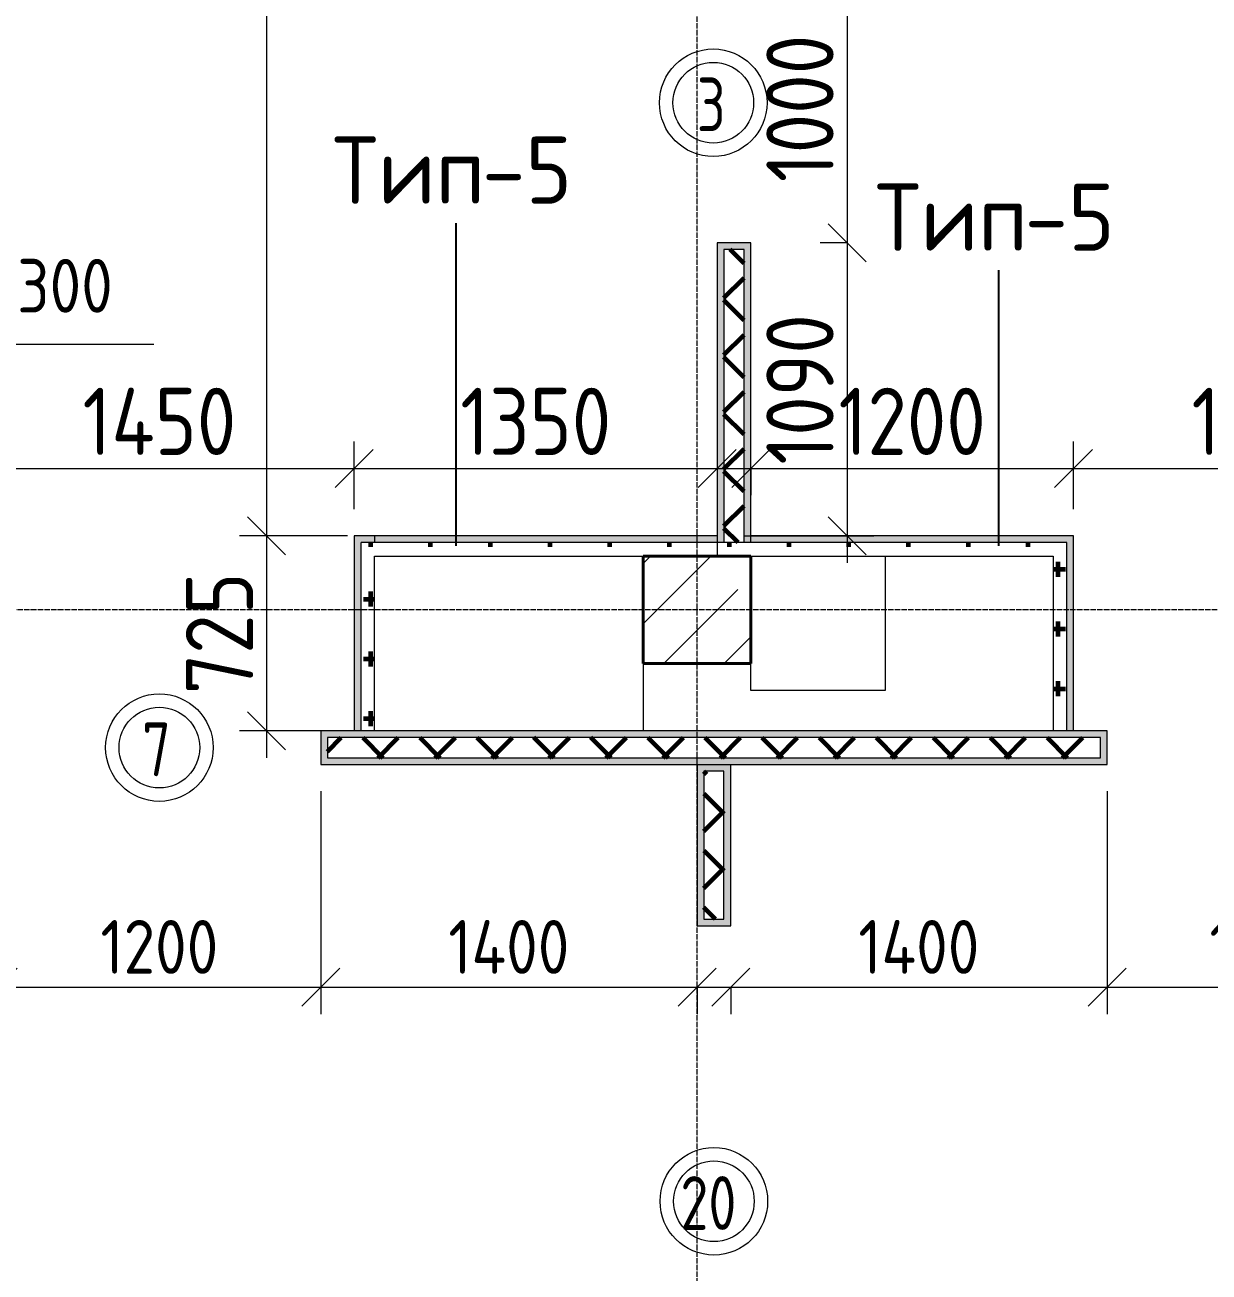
# Model space of a CAD drawing. Header units: millimetres. Extents: x -60946 to 138510, y -262288 to 24501.
# Drawn here: x 25309 to 29714, y -97007 to -92368 of the extents above; entities that cross this region are included whole.
import ezdxf

# ---------------------------------------------------------------- set-up
doc = ezdxf.new("R2010")
doc.units = ezdxf.units.MM
doc.linetypes.add('ADSK_Линия сетки', pattern=[25, 20, -2.5, 0, -2.5])
for name, color, linetype, lineweight in [('2)Тип-2', 3, 'Continuous', 60), ('2)Тип-5', 1, 'Continuous', 60), ('Марки дверей', 7, 'Continuous', 20), ('Несущие колонны', 7, 'Continuous', 18), ('Оси', 7, 'Continuous', 9), ('Перекрытие', 7, 'Continuous', 18), ('Размеры', 7, 'Continuous', 9), ('Стены внутренние', 7, 'Continuous', 18), ('Стены штриховка', 7, 'Continuous', 9)]:
    doc.layers.add(name, color=color, linetype=linetype, lineweight=lineweight)
doc.styles.add('GOST Common_2', font='', dxfattribs={"width": 0.9, "height": 250})
doc.styles.add('GOST Common_3', font='', dxfattribs={"width": 0.9, "height": 200})
doc.styles.add('GOST Common_4', font='', dxfattribs={"height": 250})
doc.styles.add('GOST Common_B', font='', dxfattribs={"width": 0.8, "height": 200})
doc.styles.get('GOST Common_2').set_extended_font_data('GOST Common')
doc.styles.get('GOST Common_3').set_extended_font_data('GOST Common')
doc.styles.get('GOST Common_4').set_extended_font_data('GOST Common')
doc.styles.get('GOST Common_B').set_extended_font_data('GOST Common', bold=True)
doc.dimstyles.new('ADSK_Основной_2_0', dxfattribs={"dimscale": 304.8, "dimtxt": 201.142999, "dimasz": 0.463911, "dimexe": 0.328084, "dimexo": 0.328084, "dimgap": 0.164042, "dimtad": 1, "dimdec": 3, "dimrnd": 0.001, "dimdsep": 46, "dimtxsty": 'GOST Common_3', "dimblk1": 'OBLIQUE', "dimblk2": 'OBLIQUE', "dimsah": 1, "dimcen": 0.09, "dimdle": 0.328084, "dimazin": 2, "dimtfac": 1, "dimtdec": 4, "dimtix": 1, "dimtmove": 0, "dimatfit": 3, "dimfxl": 1, "dimtvp": 1, "dimtolj": 1, "dimtzin": 0, "dimlwd": 20, "dimlwe": 20, "dimarcsym": 2})
doc.dimstyles.new('ADSK_Основной_2_0_2', dxfattribs={"dimscale": 304.8, "dimtxt": 201.142999, "dimasz": 0.463911, "dimexe": 0.328084, "dimexo": 0.328084, "dimgap": 0.164042, "dimtad": 1, "dimdec": 3, "dimrnd": 0.001, "dimdsep": 46, "dimtxsty": 'GOST Common_3', "dimblk1": 'OBLIQUE', "dimblk2": 'OBLIQUE', "dimsah": 1, "dimcen": 0.09, "dimdle": 0.328084, "dimazin": 2, "dimtfac": 1, "dimtdec": 4, "dimtix": 1, "dimtmove": 0, "dimatfit": 3, "dimfxl": 1, "dimtvp": 1, "dimtolj": 1, "dimtzin": 0, "dimlwd": 20, "dimlwe": 20, "dimarcsym": 2})
doc.dimstyles.new('ADSK_Основной_2_0_3', dxfattribs={"dimscale": 304.8, "dimtxt": 201.142999, "dimasz": 0.463911, "dimexe": 0.328084, "dimexo": 0.328084, "dimgap": 0.164042, "dimtad": 1, "dimdec": 3, "dimrnd": 0.001, "dimdsep": 46, "dimtxsty": 'GOST Common_2', "dimblk1": 'OBLIQUE', "dimblk2": 'OBLIQUE', "dimsah": 1, "dimcen": 0.09, "dimdle": 0.328084, "dimazin": 2, "dimtfac": 1, "dimtdec": 4, "dimtix": 1, "dimtmove": 0, "dimatfit": 3, "dimfxl": 1, "dimtvp": 1, "dimtolj": 1, "dimtzin": 0, "dimlwd": 20, "dimlwe": 20, "dimarcsym": 2})
pattern_1 = [(45, (9.36, -97949.04), (-106.066, 106.066), []), (135, (9.36, -97949.04), (-106.066, -106.066), [])]
pattern_2 = [(0, (9.36, -97949.04), (111.125, 111.125), [55.562, -166.687]), (90, (37.14, -97976.82), (-111.125, 111.125), [55.562, -166.687])]

# ---------------------------------------------------------------- blocks, each defined once
blk = doc.blocks.new('ADSK_КолоннаЖБ_Прямоугольная - 400x400 мм-1807143-Кладочный план 2-го этаж')
at = {"layer": 'Несущие колонны', "lineweight": 40}
for p, q in [((-200, 200), (200, 200)), ((-200, -200), (-200, 200)), ((200, 200), (200, -200)), ((200, -200), (-200, -200))]:
    blk.add_line(p, q, dxfattribs=at)
blk = doc.blocks.new('_Oblique')
at = {"color": 0, "linetype": 'ByBlock', "lineweight": -2}
blk.add_line((-0.5, -0.5), (0.5, 0.5), dxfattribs=at)
blk = doc.blocks.new('*D4796')
at = {"layer": 'Defpoints', "color": 0, "transparency": 16777216}
for p in [(25209.4, -95119.1), (26409.4, -95119.1), (26409.4, -95947.8)]:
    blk.add_point(p, dxfattribs=at)
at = {"layer": 'Размеры', "color": 0, "lineweight": 20, "transparency": 16777216}
for p, q in [((25209.4, -95219.1), (25209.4, -96047.8)), ((26409.4, -95219.1), (26409.4, -96047.8)), ((25109.4, -95947.8), (26509.4, -95947.8))]:
    blk.add_line(p, q, dxfattribs=at)
at = {"layer": 'Размеры', "color": 0, "lineweight": 20, "transparency": 16777216, "xscale": 141.4, "yscale": 141.4, "zscale": 141.4, "rotation": 180}
blk.add_blockref('_Oblique', (25209.4, -95947.8), dxfattribs=at)
at = {"layer": 'Размеры', "color": 0, "lineweight": 20, "transparency": 16777216, "xscale": 141.4, "yscale": 141.4, "zscale": 141.4}
blk.add_blockref('_Oblique', (26409.4, -95947.8), dxfattribs=at)
at = {"layer": 'Размеры', "color": 0, "lineweight": 9, "transparency": 16777216, "insert": (25809.4, -95797.8), "char_height": 200, "width": 560.473, "attachment_point": 5, "style": 'GOST Common_3'}
blk.add_mtext('\\A1;1200', dxfattribs=at)
blk = doc.blocks.new('*D4797')
at = {"layer": 'Defpoints', "color": 0, "transparency": 16777216}
for p in [(26409.4, -95119.1), (27809.4, -95847.8), (27809.4, -95947.8)]:
    blk.add_point(p, dxfattribs=at)
at = {"layer": 'Размеры', "color": 0, "lineweight": 20, "transparency": 16777216}
for p, q in [((26409.4, -95219.1), (26409.4, -96047.8)), ((26309.4, -95947.8), (27909.4, -95947.8)), ((27809.4, -95947.8), (27809.4, -96047.8))]:
    blk.add_line(p, q, dxfattribs=at)
at = {"layer": 'Размеры', "color": 0, "lineweight": 20, "transparency": 16777216, "xscale": 141.4, "yscale": 141.4, "zscale": 141.4, "rotation": 180}
blk.add_blockref('_Oblique', (26409.4, -95947.8), dxfattribs=at)
at = {"layer": 'Размеры', "color": 0, "lineweight": 20, "transparency": 16777216, "xscale": 141.4, "yscale": 141.4, "zscale": 141.4}
blk.add_blockref('_Oblique', (27809.4, -95947.8), dxfattribs=at)
at = {"layer": 'Размеры', "color": 0, "lineweight": 9, "transparency": 16777216, "insert": (27109.4, -95797.8), "char_height": 200, "width": 580.928, "attachment_point": 5, "style": 'GOST Common_3'}
blk.add_mtext('\\A1;1400', dxfattribs=at)
blk = doc.blocks.new('*D4798')
at = {"layer": 'Defpoints', "color": 0, "transparency": 16777216}
for p in [(29334.4, -95119.1), (27934.4, -95847.8), (29334.4, -95947.8)]:
    blk.add_point(p, dxfattribs=at)
at = {"layer": 'Размеры', "color": 0, "lineweight": 20, "transparency": 16777216}
for p, q in [((29334.4, -95219.1), (29334.4, -96047.8)), ((27834.4, -95947.8), (29434.4, -95947.8)), ((27934.4, -95947.8), (27934.4, -96047.8))]:
    blk.add_line(p, q, dxfattribs=at)
at = {"layer": 'Размеры', "color": 0, "lineweight": 20, "transparency": 16777216, "xscale": 141.4, "yscale": 141.4, "zscale": 141.4, "rotation": 180}
blk.add_blockref('_Oblique', (27934.4, -95947.8), dxfattribs=at)
at = {"layer": 'Размеры', "color": 0, "lineweight": 20, "transparency": 16777216, "xscale": 141.4, "yscale": 141.4, "zscale": 141.4}
blk.add_blockref('_Oblique', (29334.4, -95947.8), dxfattribs=at)
at = {"layer": 'Размеры', "color": 0, "lineweight": 9, "transparency": 16777216, "insert": (28634.4, -95797.8), "char_height": 200, "width": 580.928, "attachment_point": 5, "style": 'GOST Common_3'}
blk.add_mtext('\\A1;1400', dxfattribs=at)
blk = doc.blocks.new('*D4799')
at = {"layer": 'Defpoints', "color": 0, "transparency": 16777216}
for p in [(29334.4, -95119.1), (30534.4, -95119.1), (30534.4, -95947.8)]:
    blk.add_point(p, dxfattribs=at)
at = {"layer": 'Размеры', "color": 0, "lineweight": 20, "transparency": 16777216}
for p, q in [((29334.4, -95219.1), (29334.4, -96047.8)), ((30534.4, -95219.1), (30534.4, -96047.8)), ((29234.4, -95947.8), (30634.4, -95947.8))]:
    blk.add_line(p, q, dxfattribs=at)
at = {"layer": 'Размеры', "color": 0, "lineweight": 20, "transparency": 16777216, "xscale": 141.4, "yscale": 141.4, "zscale": 141.4, "rotation": 180}
blk.add_blockref('_Oblique', (29334.4, -95947.8), dxfattribs=at)
at = {"layer": 'Размеры', "color": 0, "lineweight": 20, "transparency": 16777216, "xscale": 141.4, "yscale": 141.4, "zscale": 141.4}
blk.add_blockref('_Oblique', (30534.4, -95947.8), dxfattribs=at)
at = {"layer": 'Размеры', "color": 0, "lineweight": 9, "transparency": 16777216, "insert": (29934.4, -95797.8), "char_height": 200, "width": 560.473, "attachment_point": 5, "style": 'GOST Common_3'}
blk.add_mtext('\\A1;1200', dxfattribs=at)
blk = doc.blocks.new('*D4955')
at = {"layer": 'Defpoints', "color": 0, "transparency": 16777216}
for p in [(25084.4, -93555.4), (24784.4, -93918.1), (25084.4, -94269.1)]:
    blk.add_point(p, dxfattribs=at)
at = {"layer": 'Размеры', "color": 0, "lineweight": 20, "transparency": 16777216}
for p, q in [((24784.4, -93818.1), (24784.4, -93455.4)), ((25084.4, -94169.1), (25084.4, -93455.4)), ((24684.4, -93555.4), (25084.4, -93555.4)), ((25084.4, -93555.4), (25788.6, -93555.4))]:
    blk.add_line(p, q, dxfattribs=at)
at = {"layer": 'Размеры', "color": 0, "lineweight": 20, "transparency": 16777216, "xscale": 141.4, "yscale": 141.4, "zscale": 141.4, "rotation": 180}
blk.add_blockref('_Oblique', (24784.4, -93555.4), dxfattribs=at)
at = {"layer": 'Размеры', "color": 0, "lineweight": 20, "transparency": 16777216, "xscale": 141.4, "yscale": 141.4, "zscale": 141.4}
blk.add_blockref('_Oblique', (25084.4, -93555.4), dxfattribs=at)
at = {"layer": 'Размеры', "color": 0, "lineweight": 9, "transparency": 16777216, "insert": (25280.1, -93238.7), "char_height": 200, "width": 454.106, "attachment_point": 1, "line_spacing_factor": 1.022761, "style": 'GOST Common_3'}
blk.add_mtext('\\A1;300', dxfattribs=at)
blk = doc.blocks.new('*D4956')
at = {"layer": 'Defpoints', "color": 0, "transparency": 16777216}
for p in [(26534.4, -94018.1), (25084.4, -94269.1), (26534.4, -94269.1)]:
    blk.add_point(p, dxfattribs=at)
at = {"layer": 'Размеры', "color": 0, "lineweight": 20, "transparency": 16777216}
for p, q in [((25084.4, -94169.1), (25084.4, -93918.1)), ((26534.4, -94169.1), (26534.4, -93918.1)), ((24984.4, -94018.1), (26634.4, -94018.1))]:
    blk.add_line(p, q, dxfattribs=at)
at = {"layer": 'Размеры', "color": 0, "lineweight": 20, "transparency": 16777216, "xscale": 141.4, "yscale": 141.4, "zscale": 141.4, "rotation": 180}
blk.add_blockref('_Oblique', (25084.4, -94018.1), dxfattribs=at)
at = {"layer": 'Размеры', "color": 0, "lineweight": 20, "transparency": 16777216, "xscale": 141.4, "yscale": 141.4, "zscale": 141.4}
blk.add_blockref('_Oblique', (26534.4, -94018.1), dxfattribs=at)
at = {"layer": 'Размеры', "color": 0, "lineweight": 9, "transparency": 16777216, "insert": (25809.4, -93843.1), "char_height": 250, "width": 580.928, "attachment_point": 5, "style": 'GOST Common_2'}
blk.add_mtext('\\A1;1450', dxfattribs=at)
blk = doc.blocks.new('*D4957')
at = {"layer": 'Defpoints', "color": 0, "transparency": 16777216}
for p in [(27884.4, -93918.1), (27884.4, -94018.1), (26534.4, -94269.1)]:
    blk.add_point(p, dxfattribs=at)
at = {"layer": 'Размеры', "color": 0, "lineweight": 20, "transparency": 16777216}
for p, q in [((26534.4, -94169.1), (26534.4, -93918.1)), ((26434.4, -94018.1), (27984.4, -94018.1)), ((27884.4, -94018.1), (27884.4, -94118.1))]:
    blk.add_line(p, q, dxfattribs=at)
at = {"layer": 'Размеры', "color": 0, "lineweight": 20, "transparency": 16777216, "xscale": 141.4, "yscale": 141.4, "zscale": 141.4, "rotation": 180}
blk.add_blockref('_Oblique', (26534.4, -94018.1), dxfattribs=at)
at = {"layer": 'Размеры', "color": 0, "lineweight": 20, "transparency": 16777216, "xscale": 141.4, "yscale": 141.4, "zscale": 141.4}
blk.add_blockref('_Oblique', (27884.4, -94018.1), dxfattribs=at)
at = {"layer": 'Размеры', "color": 0, "lineweight": 9, "transparency": 16777216, "insert": (27209.4, -93843.1), "char_height": 250, "width": 560.473, "attachment_point": 5, "style": 'GOST Common_2'}
blk.add_mtext('\\A1;1350', dxfattribs=at)
blk = doc.blocks.new('*D4958')
at = {"layer": 'Defpoints', "color": 0, "transparency": 16777216}
for p in [(28009.4, -93918.1), (29209.4, -94018.1), (29209.4, -94269.1)]:
    blk.add_point(p, dxfattribs=at)
at = {"layer": 'Размеры', "color": 0, "lineweight": 20, "transparency": 16777216}
for p, q in [((29209.4, -94169.1), (29209.4, -93918.1)), ((27909.4, -94018.1), (29309.4, -94018.1)), ((28009.4, -94018.1), (28009.4, -94118.1))]:
    blk.add_line(p, q, dxfattribs=at)
at = {"layer": 'Размеры', "color": 0, "lineweight": 20, "transparency": 16777216, "xscale": 141.4, "yscale": 141.4, "zscale": 141.4, "rotation": 180}
blk.add_blockref('_Oblique', (28009.4, -94018.1), dxfattribs=at)
at = {"layer": 'Размеры', "color": 0, "lineweight": 20, "transparency": 16777216, "xscale": 141.4, "yscale": 141.4, "zscale": 141.4}
blk.add_blockref('_Oblique', (29209.4, -94018.1), dxfattribs=at)
at = {"layer": 'Размеры', "color": 0, "lineweight": 9, "transparency": 16777216, "insert": (28609.4, -93843.1), "char_height": 250, "width": 560.473, "attachment_point": 5, "style": 'GOST Common_2'}
blk.add_mtext('\\A1;1200', dxfattribs=at)
blk = doc.blocks.new('*D4959')
at = {"layer": 'Defpoints', "color": 0, "transparency": 16777216}
for p in [(30659.4, -94018.1), (29209.4, -94269.1), (30659.4, -94269.1)]:
    blk.add_point(p, dxfattribs=at)
at = {"layer": 'Размеры', "color": 0, "lineweight": 20, "transparency": 16777216}
for p, q in [((29209.4, -94169.1), (29209.4, -93918.1)), ((30659.4, -94169.1), (30659.4, -93918.1)), ((29109.4, -94018.1), (30759.4, -94018.1))]:
    blk.add_line(p, q, dxfattribs=at)
at = {"layer": 'Размеры', "color": 0, "lineweight": 20, "transparency": 16777216, "xscale": 141.4, "yscale": 141.4, "zscale": 141.4, "rotation": 180}
blk.add_blockref('_Oblique', (29209.4, -94018.1), dxfattribs=at)
at = {"layer": 'Размеры', "color": 0, "lineweight": 20, "transparency": 16777216, "xscale": 141.4, "yscale": 141.4, "zscale": 141.4}
blk.add_blockref('_Oblique', (30659.4, -94018.1), dxfattribs=at)
at = {"layer": 'Размеры', "color": 0, "lineweight": 9, "transparency": 16777216, "insert": (29934.4, -93843.1), "char_height": 250, "width": 580.928, "attachment_point": 5, "style": 'GOST Common_2'}
blk.add_mtext('\\A1;1450', dxfattribs=at)
blk = doc.blocks.new('*D4970')
at = {"layer": 'Defpoints', "color": 0, "transparency": 16777216}
for p in [(26308, -88594.1), (26208, -94269.1), (26609.4, -94269.1)]:
    blk.add_point(p, dxfattribs=at)
at = {"layer": 'Размеры', "color": 0, "lineweight": 20, "transparency": 16777216}
for p, q in [((26208, -88494.1), (26208, -94369.1)), ((26208, -88594.1), (26108, -88594.1)), ((26509.4, -94269.1), (26108, -94269.1))]:
    blk.add_line(p, q, dxfattribs=at)
at = {"layer": 'Размеры', "color": 0, "lineweight": 20, "transparency": 16777216, "xscale": 141.4, "yscale": 141.4, "zscale": 141.4}
for p, rotation in [((26208, -88594.1), 90), ((26208, -94269.1), 270)]:
    blk.add_blockref('_Oblique', p, dxfattribs=dict(at, rotation=rotation))
at = {"layer": 'Размеры', "color": 0, "lineweight": 9, "transparency": 16777216, "insert": (26033, -91431.6), "char_height": 250, "width": 605.475, "attachment_point": 5, "rotation": 90, "style": 'GOST Common_2'}
blk.add_mtext('\\A1;5675', dxfattribs=at)
blk = doc.blocks.new('*D4971')
at = {"layer": 'Defpoints', "color": 0, "transparency": 16777216}
for p in [(26609.4, -94269.1), (26208, -94994.1), (26609.4, -94994.1)]:
    blk.add_point(p, dxfattribs=at)
at = {"layer": 'Размеры', "color": 0, "lineweight": 20, "transparency": 16777216}
for p, q in [((26208, -94169.1), (26208, -95094.1)), ((26509.4, -94269.1), (26108, -94269.1)), ((26509.4, -94994.1), (26108, -94994.1))]:
    blk.add_line(p, q, dxfattribs=at)
at = {"layer": 'Размеры', "color": 0, "lineweight": 20, "transparency": 16777216, "xscale": 141.4, "yscale": 141.4, "zscale": 141.4}
for p, rotation in [((26208, -94269.1), 90), ((26208, -94994.1), 270)]:
    blk.add_blockref('_Oblique', p, dxfattribs=dict(at, rotation=rotation))
at = {"layer": 'Размеры', "color": 0, "lineweight": 9, "transparency": 16777216, "insert": (26033, -94631.6), "char_height": 250, "width": 454.106, "attachment_point": 5, "rotation": 90, "style": 'GOST Common_2'}
blk.add_mtext('\\A1;725', dxfattribs=at)
blk = doc.blocks.new('*D4975')
at = {"layer": 'Defpoints', "color": 0, "transparency": 16777216}
for p in [(28467, -92179.1), (28367.1, -93179.1), (28467, -93179.1)]:
    blk.add_point(p, dxfattribs=at)
at = {"layer": 'Размеры', "color": 0, "lineweight": 20, "transparency": 16777216}
for p, q in [((28367.1, -92079.1), (28367.1, -93279.1)), ((28367, -92179.1), (28267.1, -92179.1)), ((28367, -93179.1), (28267.1, -93179.1))]:
    blk.add_line(p, q, dxfattribs=at)
at = {"layer": 'Размеры', "color": 0, "lineweight": 20, "transparency": 16777216, "xscale": 141.4, "yscale": 141.4, "zscale": 141.4}
for p, rotation in [((28367.1, -92179.1), 90), ((28367.1, -93179.1), 270)]:
    blk.add_blockref('_Oblique', p, dxfattribs=dict(at, rotation=rotation))
at = {"layer": 'Размеры', "color": 0, "lineweight": 9, "transparency": 16777216, "insert": (28192.1, -92679.1), "char_height": 250, "width": 560.473, "attachment_point": 5, "rotation": 90, "style": 'GOST Common_2'}
blk.add_mtext('\\A1;1000', dxfattribs=at)
blk = doc.blocks.new('*D4976')
at = {"layer": 'Defpoints', "color": 0, "transparency": 16777216}
for p in [(28467, -93179.1), (27884.4, -94269.1), (28367.1, -94269.1)]:
    blk.add_point(p, dxfattribs=at)
at = {"layer": 'Размеры', "color": 0, "lineweight": 20, "transparency": 16777216}
for p, q in [((28367.1, -93079.1), (28367.1, -94369.1)), ((28367, -93179.1), (28267.1, -93179.1)), ((27984.4, -94269.1), (28467.1, -94269.1))]:
    blk.add_line(p, q, dxfattribs=at)
at = {"layer": 'Размеры', "color": 0, "lineweight": 20, "transparency": 16777216, "xscale": 141.4, "yscale": 141.4, "zscale": 141.4}
for p, rotation in [((28367.1, -93179.1), 90), ((28367.1, -94269.1), 270)]:
    blk.add_blockref('_Oblique', p, dxfattribs=dict(at, rotation=rotation))
at = {"layer": 'Размеры', "color": 0, "lineweight": 9, "transparency": 16777216, "insert": (28192.1, -93724.1), "char_height": 250, "width": 560.473, "attachment_point": 5, "rotation": 90, "style": 'GOST Common_2'}
blk.add_mtext('\\A1;1090', dxfattribs=at)
blk = doc.blocks.new('М_двери1 - Марка экземпляра 2-3719212-Кладочный план 2-го этаж')
at = {"layer": 'Марки дверей'}
for radius in [2, 1.5]:
    blk.add_circle((0, 0), radius, dxfattribs=at)

msp = doc.modelspace()

# ---------------------------------------------------------------- hatches: boundary and pattern name
at = {"layer": '2)Тип-2'}
h = msp.add_hatch(color=256, dxfattribs=at)
h.paths.add_polyline_path([(27909.3615, -94294.0666), (27909.3615, -93204.0666), (28009.3615, -93204.0666), (28009.3615, -93179.0666), (27884.3615, -93179.0666), (27884.3615, -94294.0666)])
h.paths.add_polyline_path([(27884.3615, -92179.0666), (28009.3615, -92179.0666), (28009.3615, -92154.0666), (27909.3615, -92154.0666), (27909.3615, -88744.0666), (27884.3615, -88744.0666), (27884.3615, -90009.0608)])
h = msp.add_hatch(color=256, dxfattribs=at)
h.paths.add_polyline_path([(27984.3615, -94294.0666), (28009.3615, -94294.0666), (28009.3615, -93204.0666), (27984.3615, -93204.0666), (27984.3615, -94269.0666)])
h.paths.add_polyline_path([(27984.3615, -92154.0666), (28009.3615, -92154.0666), (28009.3615, -88744.0666), (27909.3615, -88744.0666), (27909.3615, -88769.0666), (27984.3615, -88769.0666), (27984.3615, -90009.0608)])
h = msp.add_hatch(dxfattribs=at)
h.set_pattern_fill('FP_4', color=256, style=0, pattern_type=2)
h.set_pattern_definition(pattern_1)
h.paths.add_polyline_path([(27984.3615, -94294.0666), (27984.3615, -93204.0666), (27909.3615, -93204.0666), (27909.3615, -94294.0666)])
h.paths.add_polyline_path([(27984.3615, -92154.0666), (27984.3615, -88769.0666), (27909.3615, -88769.0666), (27909.3615, -92154.0666)])
h = msp.add_hatch(color=256, dxfattribs=at)
h.paths.add_polyline_path([(23334.3615, -95119.0666), (23334.3615, -94994.0666), (23184.3615, -94994.0666), (23184.3615, -95019.0666), (23309.3615, -95019.0666), (23309.3615, -95119.0666)])
h.paths.add_polyline_path([(30559.3615, -95119.0666), (30559.3615, -95019.0666), (30684.3615, -95019.0666), (30684.3615, -94994.0666), (30534.3615, -94994.0666), (30534.3615, -95119.0666)])
h.paths.add_polyline_path([(29334.3615, -95119.0666), (29334.3615, -94994.0666), (26409.3615, -94994.0666), (26409.3615, -95119.0666), (26434.3615, -95119.0666), (26434.3615, -95019.0666), (29309.3615, -95019.0666), (29309.3615, -95119.0666)])
h.paths.add_polyline_path([(33034.3615, -95119.0666), (33059.3615, -95119.0666), (33059.3615, -95019.0666), (33159.3615, -95019.0666), (33159.3615, -94994.0666), (33034.3615, -94994.0666)])
h.paths.add_polyline_path([(25198.8152, -95119.0666), (25209.3615, -95119.0666), (25209.3615, -94994.0666), (25059.3615, -94994.0666), (25059.3615, -95019.0666), (25184.3615, -95019.0666), (25184.3615, -95119.0666)])
h.paths.add_polyline_path([(31809.3615, -95119.0666), (31834.3615, -95119.0666), (31834.3615, -94994.0666), (31684.3615, -94994.0666), (31684.3615, -95019.0666), (31809.3615, -95019.0666), (31809.3615, -95094.0666)])
h.paths.add_polyline_path([(24534.3615, -95119.0666), (24559.3615, -95119.0666), (24559.3615, -95019.0666), (24684.3615, -95019.0666), (24684.3615, -94994.0666), (24534.3615, -94994.0666)])
h.paths.add_polyline_path([(13459.3615, -95119.0666), (13459.3615, -94994.0666), (13359.3615, -94994.0666), (13359.3615, -95019.0666), (13434.3615, -95019.0666), (13434.3615, -95119.0666)])
h.paths.add_polyline_path([(14509.3615, -95119.0666), (14534.3615, -95119.0666), (14534.3615, -95019.0666), (14609.3615, -95019.0666), (14609.3615, -94994.0666), (14509.3615, -94994.0666)])
h.paths.add_polyline_path([(18159.3615, -95119.0666), (18159.3615, -95019.0666), (18284.3615, -95019.0666), (18284.3615, -94994.0666), (18134.3615, -94994.0666), (18134.3615, -95119.0666)])
h.paths.add_polyline_path([(20584.3615, -95119.0666), (20584.3615, -95019.0666), (20709.3615, -95019.0666), (20709.3615, -94994.0666), (20559.3615, -94994.0666), (20559.3615, -95119.0666)])
h.paths.add_polyline_path([(16909.3615, -95119.0666), (16934.3615, -95119.0666), (16934.3615, -94994.0666), (16784.3615, -94994.0666), (16784.3615, -95019.0666), (16909.3615, -95019.0666), (16909.3615, -95094.0666)])
h.paths.add_polyline_path([(19359.3615, -95119.0666), (19359.3615, -94994.0666), (19209.3615, -94994.0666), (19209.3615, -95019.0666), (19334.3615, -95019.0666), (19334.3615, -95119.0666)])
h.paths.add_polyline_path([(34409.3615, -95019.0666), (34409.3615, -94994.0666), (33209.3615, -94994.0666), (33209.3615, -95019.0666), (33885.653, -95019.0666)])
h.paths.add_polyline_path([(30990.0404, -95019.0666), (31634.3615, -95019.0666), (31634.3615, -94994.0666), (30734.3615, -94994.0666), (30734.3615, -95019.0666)])
h.paths.add_polyline_path([(12609.3615, -95019.0666), (13309.3615, -95019.0666), (13309.3615, -94994.0666), (12609.3615, -94994.0666)])
h.paths.add_polyline_path([(18334.3615, -95019.0666), (19159.3615, -95019.0666), (19159.3615, -94994.0666), (18334.3615, -94994.0666)])
h.paths.add_polyline_path([(24734.3615, -95019.0666), (25009.3615, -95019.0666), (25009.3615, -94994.0666), (24734.3615, -94994.0666)])
h.paths.add_polyline_path([(14659.3615, -95019.0666), (16734.3615, -95019.0666), (16734.3615, -94994.0666), (14659.3615, -94994.0666)])
h.paths.add_polyline_path([(20759.3615, -95019.0666), (23134.3615, -95019.0666), (23134.3615, -94994.0666), (20759.3615, -94994.0666)])
h = msp.add_hatch(dxfattribs=at)
h.set_pattern_fill('FP_4', color=256, style=0, pattern_type=2)
h.set_pattern_definition(pattern_1)
h.paths.add_polyline_path([(28094.4278, -95094.0666), (29309.3615, -95094.0666), (29309.3615, -95019.0666), (26434.3615, -95019.0666), (26434.3615, -95094.0666), (27370.5247, -95094.0666)])
h.paths.add_polyline_path([(23309.3615, -95094.0666), (23309.3615, -95019.0666), (20584.3615, -95019.0666), (20584.3615, -95094.0666), (23027.1058, -95094.0666)])
h.paths.add_polyline_path([(34434.3615, -95094.0666), (34434.3615, -95019.0666), (33059.3615, -95019.0666), (33059.3615, -95094.0666), (34409.3615, -95094.0666)])
h.paths.add_polyline_path([(19334.3615, -95094.0666), (19334.3615, -95019.0666), (18159.3615, -95019.0666), (18159.3615, -95094.0666), (18683.6869, -95094.0666)])
h.paths.add_polyline_path([(30559.3615, -95094.0666), (31809.3615, -95094.0666), (31809.3615, -95019.0666), (30559.3615, -95019.0666)])
h.paths.add_polyline_path([(24559.3615, -95094.0666), (25184.3615, -95094.0666), (25184.3615, -95019.0666), (24559.3615, -95019.0666)])
h.paths.add_polyline_path([(14534.3615, -95094.0666), (16909.3615, -95094.0666), (16909.3615, -95019.0666), (14534.3615, -95019.0666)])
h.paths.add_polyline_path([(13434.3615, -95094.0666), (13434.3615, -95019.0666), (12609.3615, -95019.0666), (12609.3615, -95094.0666), (12892.4618, -95094.0666)])
h = msp.add_hatch(color=256, dxfattribs=at)
h.paths.add_polyline_path([(34409.3615, -95119.0666), (34509.3615, -95119.0666), (34509.3615, -95094.0666), (33059.3615, -95094.0666), (33059.3615, -95119.0666), (33885.653, -95119.0666)])
h.paths.add_polyline_path([(23309.3615, -95119.0666), (23309.3615, -95094.0666), (20584.3615, -95094.0666), (20584.3615, -95119.0666), (23027.1058, -95119.0666)])
h.paths.add_polyline_path([(24559.3615, -95119.0666), (25184.3615, -95119.0666), (25184.3615, -95094.0666), (24559.3615, -95094.0666)])
h.paths.add_polyline_path([(26434.3615, -95119.0666), (29309.3615, -95119.0666), (29309.3615, -95094.0666), (26434.3615, -95094.0666)])
h.paths.add_polyline_path([(31713.9435, -95119.0666), (31809.3615, -95119.0666), (31809.3615, -95094.0666), (30559.3615, -95094.0666), (30559.3615, -95119.0666), (30990.0404, -95119.0666)])
h.paths.add_polyline_path([(18159.3615, -95119.0666), (19334.3615, -95119.0666), (19334.3615, -95094.0666), (18159.3615, -95094.0666)])
h.paths.add_polyline_path([(14534.3615, -95119.0666), (16909.3615, -95119.0666), (16909.3615, -95094.0666), (14534.3615, -95094.0666)])
h.paths.add_polyline_path([(12892.4618, -95119.0666), (13434.3615, -95119.0666), (13434.3615, -95094.0666), (12609.3615, -95094.0666), (12609.3615, -95119.0666)])
h = msp.add_hatch(color=256, dxfattribs=at)
h.paths.add_polyline_path([(27809.3615, -98369.0666), (27909.3615, -98369.0666), (27909.3615, -98344.0666), (27834.3615, -98344.0666), (27834.3615, -97794.0666), (27809.3615, -97794.0666)])
h.paths.add_polyline_path([(27809.3615, -95694.0666), (27834.3615, -95694.0666), (27834.3615, -95144.0666), (27909.3615, -95144.0666), (27909.3615, -95119.0666), (27809.3615, -95119.0666)])
h = msp.add_hatch(color=256, dxfattribs=at)
h.paths.add_polyline_path([(27909.3615, -98369.0666), (27934.3615, -98369.0666), (27934.3615, -97769.0666), (27809.3615, -97769.0666), (27809.3615, -97794.0666), (27909.3615, -97794.0666), (27909.3615, -98344.0666)])
h.paths.add_polyline_path([(27809.3615, -95719.0666), (27934.3615, -95719.0666), (27934.3615, -95119.0666), (27909.3615, -95119.0666), (27909.3615, -95694.0666), (27809.3615, -95694.0666)])
h = msp.add_hatch(dxfattribs=at)
h.set_pattern_fill('FP_4', color=256, style=0, pattern_type=2)
h.set_pattern_definition(pattern_1)
h.paths.add_polyline_path([(27834.3615, -98344.0666), (27909.3615, -98344.0666), (27909.3615, -97794.0666), (27834.3615, -97794.0666)])
h.paths.add_polyline_path([(27909.3615, -95694.0666), (27909.3615, -95144.0666), (27834.3615, -95144.0666), (27834.3615, -95694.0666)])
at = {"layer": '2)Тип-5', "true_color": 0xd50000}
for points in [[(26559.3615, -94994.0666), (26559.3615, -94269.0666), (26534.3615, -94269.0666), (26534.3615, -94994.0666)], [(27884.3615, -94294.0666), (27884.3615, -94269.0666), (26609.3615, -94269.0666), (26609.3615, -94294.0666), (27370.5247, -94294.0666)], [(29209.3615, -94994.0666), (29209.3615, -94269.0666), (29184.3615, -94269.0666), (29184.3615, -94994.0666)]]:
    msp.add_hatch(color=12, dxfattribs=at).paths.add_polyline_path(points)
h = msp.add_hatch(color=12, dxfattribs=at)
h.paths.add_polyline_path([(28818.331, -94294.0666), (29184.3615, -94294.0666), (29184.3615, -94269.0666), (28009.3615, -94269.0666), (28009.3615, -94294.0666)])
h.paths.add_polyline_path([(27884.3615, -94294.0666), (27884.3615, -94269.0666), (26559.3615, -94269.0666), (26559.3615, -94294.0666), (27370.5247, -94294.0666)])
h = msp.add_hatch(dxfattribs=at)
h.set_pattern_fill('FP_7', color=12, style=0, pattern_type=2)
h.set_pattern_definition(pattern_2)
h.paths.add_polyline_path([(26609.3615, -94994.0666), (26609.3615, -94294.0666), (26559.3615, -94294.0666), (26559.3615, -94994.0666)])
h = msp.add_hatch(dxfattribs=at)
h.set_pattern_fill('FP_7', color=12, style=0, pattern_type=2)
h.set_pattern_definition(pattern_2)
h.paths.add_polyline_path([(29134.3615, -94344.0666), (29134.3615, -94294.0666), (26609.3615, -94294.0666), (26609.3615, -94344.0666), (28818.331, -94344.0666)])
h = msp.add_hatch(dxfattribs=at)
h.set_pattern_fill('FP_7', color=12, style=0, pattern_type=2)
h.set_pattern_definition(pattern_2)
h.paths.add_polyline_path([(27884.3615, -94344.0666), (27884.3615, -94294.0666), (26609.3615, -94294.0666), (26609.3615, -94344.0666), (27370.5247, -94344.0666)])
h = msp.add_hatch(dxfattribs=at)
h.set_pattern_fill('FP_7', color=12, style=0, pattern_type=2)
h.set_pattern_definition(pattern_2)
h.paths.add_polyline_path([(29184.3615, -94994.0666), (29184.3615, -94294.0666), (29134.3615, -94294.0666), (29134.3615, -94994.0666)])
at = {"layer": 'Несущие колонны', "lineweight": 9}
h = msp.add_hatch(dxfattribs=at)
h.set_pattern_fill('FP_1', color=256, style=0, pattern_type=2)
h.set_pattern_definition([(45, (9.36, -97949.04), (-224.5064, 224.5064), []), (45, (233.87, -97949.04), (-224.5064, 224.5064), [396.875, -79.375, 3.353, -76.022])])
h.paths.add_polyline_path([(27609.3615, -94744.0666), (28009.3615, -94744.0666), (28009.3615, -94344.0666), (27609.3615, -94344.0666)])

# ---------------------------------------------------------------- linework, layer by layer
at = {"layer": '2)Тип-5', "lineweight": 25}
for p, q in [((26913.2494, -94306.5666), (26913.2494, -93105.782)), ((28931.6509, -94306.5666), (28931.6509, -93280.782))]:
    msp.add_line(p, q, dxfattribs=at)
at = {"layer": 'Несущие колонны', "lineweight": 9}
for p, q in [((28009.3615, -94344.0666), (27609.3615, -94344.0666)), ((27609.3615, -94344.0666), (27609.3615, -94744.0666)), ((28009.3615, -94744.0666), (28009.3615, -94344.0666)), ((27609.3615, -94744.0666), (28009.3615, -94744.0666))]:
    msp.add_line(p, q, dxfattribs=at)
at = {"layer": 'Оси', "linetype": 'ADSK_Линия сетки', "lineweight": 5}
for p, q in [((27809.3615, -108922.9178), (27809.3615, -87921.5904)), ((62525.08, -94544.0666), (-25230.7352, -94544.0666))]:
    msp.add_line(p, q, dxfattribs=at)
at = {"layer": 'Перекрытие'}
for p, q in [((28509.3615, -94344.0666), (28509.3615, -94844.0666)), ((27609.3615, -94744.0666), (27609.3615, -94994.0666)), ((28009.3615, -94844.0666), (28009.3615, -94744.0666)), ((28509.3615, -94844.0666), (28009.3615, -94844.0666))]:
    msp.add_line(p, q, dxfattribs=at)
at = {"layer": 'Стены внутренние', "lineweight": 5}
for p, q in [((27884.3615, -93179.0666), (27884.3615, -94344.0666)), ((28009.3615, -93179.0666), (27884.3615, -93179.0666)), ((28009.3615, -94269.0666), (28009.3615, -93179.0666)), ((26534.3615, -94269.0666), (26534.3615, -94994.0666)), ((27884.3615, -94269.0666), (26534.3615, -94269.0666)), ((26609.3615, -94269.0666), (26609.3615, -94294.0666)), ((29209.3615, -94269.0666), (28009.3615, -94269.0666)), ((29209.3615, -94994.0666), (29209.3615, -94269.0666)), ((26609.3615, -94994.0666), (26609.3615, -94344.0666)), ((26609.3615, -94344.0666), (29134.3615, -94344.0666)), ((29134.3615, -94344.0666), (29134.3615, -94994.0666)), ((29334.3615, -94994.0666), (26409.3615, -94994.0666)), ((26409.3615, -94994.0666), (26409.3615, -95119.0666)), ((29334.3615, -95119.0666), (29334.3615, -94994.0666)), ((26409.3615, -95119.0666), (29334.3615, -95119.0666)), ((27809.3615, -95119.0666), (27809.3615, -95719.0666)), ((27934.3615, -95719.0666), (27934.3615, -95119.0666)), ((27809.3615, -95719.0666), (27934.3615, -95719.0666))]:
    msp.add_line(p, q, dxfattribs=at)
at = {"layer": 'Стены штриховка', "lineweight": 9}
for p, q in [((27909.3615, -93204.0666), (27909.3615, -94294.0666)), ((27984.3615, -93204.0666), (27909.3615, -93204.0666)), ((27984.3615, -94294.0666), (27984.3615, -93204.0666)), ((26559.3615, -94994.0666), (26559.3615, -94294.0666)), ((29184.3615, -94294.0666), (26559.3615, -94294.0666)), ((28009.3615, -94294.0666), (28009.3615, -94269.0666)), ((29184.3615, -94994.0666), (29184.3615, -94294.0666)), ((29309.3615, -95019.0666), (26434.3615, -95019.0666)), ((26434.3615, -95019.0666), (26434.3615, -95094.0666)), ((29309.3615, -95094.0666), (29309.3615, -95019.0666)), ((26434.3615, -95094.0666), (29309.3615, -95094.0666)), ((27909.3615, -95144.0666), (27834.3615, -95144.0666)), ((27834.3615, -95144.0666), (27834.3615, -95694.0666)), ((27909.3615, -95694.0666), (27909.3615, -95144.0666)), ((27834.3615, -95694.0666), (27909.3615, -95694.0666))]:
    msp.add_line(p, q, dxfattribs=at)

# ---------------------------------------------------------------- block references
at = {"layer": 'Марки дверей', "xscale": 99.99999999999993, "yscale": 99.99999999999993, "zscale": 99.99999999999993}
for p in [(27869.5163, -92657.782), (25809.3615, -95056.5666), (27871.8615, -96744.0666)]:
    msp.add_blockref('М_двери1 - Марка экземпляра 2-3719212-Кладочный план 2-го этаж', p, dxfattribs=at)
at = {"layer": 'Несущие колонны', "lineweight": 40, "rotation": 89.9999999999999}
msp.add_blockref('ADSK_КолоннаЖБ_Прямоугольная - 400x400 мм-1807143-Кладочный план 2-го этаж', (27809.3615, -94544.0666), dxfattribs=at)

# ---------------------------------------------------------------- texts
at = {"layer": '2)Тип-5', "color": 116, "lineweight": 9, "true_color": 0x008040, "char_height": 250, "attachment_point": 1, "style": 'GOST Common_4'}
for s, insert, width in [('Тип', (26453.2494, -92783.3549), 673.4175), ('-5', (27008.8744, -92783.3549), 432.91125), ('Тип', (28471.6509, -92958.3549), 673.4175), ('-5', (29027.2759, -92958.3549), 432.91125)]:
    msp.add_mtext(s, dxfattribs=dict(at, insert=insert, width=width))
at = {"layer": 'Марки дверей', "lineweight": 5, "char_height": 200, "attachment_point": 1, "style": 'GOST Common_B'}
for s, insert, width in [('\\fGOST Common|b1|i0|c204|p34|;\\W.8;3', (27808.2589, -92564.1231), 141.097), ('\\fGOST Common|b1|i0|c204|p34|;\\W.8;7', (25745.3041, -94962.9076), 147.5105), ('20', (27747.0041, -96650.4076), 295.021)]:
    msp.add_mtext(s, dxfattribs=dict(at, insert=insert, width=width))

# ---------------------------------------------------------------- dimensions: what is measured, and where the dimension line sits
at = {"layer": 'Размеры', "lineweight": 9}
for base, p1, p2, override, picture, middle in [((26207.996, -94269.0666), (26307.9809, -88594.0666), (26609.3615, -94269.0666), {"dimpost": '<>', "dimfxl": 5682.99703}, '*D4970', (26032.996, -91431.5666)), ((28367.0603, -93179.0666), (28467.0452, -92179.0666), (28467.0452, -93179.0666), {"dimpost": '<>', "dimfxl": 1000}, '*D4975', (28192.0603, -92679.0666)), ((28367.0603, -94269.0666), (28467.0452, -93179.0666), (27884.3615, -94269.0666), {"dimpost": '<>', "dimfxl": 1235.969359}, '*D4976', (28192.0603, -93724.0666)), ((26207.996, -94994.0666), (26609.3615, -94269.0666), (26609.3615, -94994.0666), {"dimpost": '<>', "dimfxl": 725}, '*D4971', (26032.996, -94631.5666))]:
    dim = msp.add_linear_dim(base=base, p1=p1, p2=p2, angle=90, dimstyle='ADSK_Основной_2_0_3', override=override, dxfattribs=at)
    dim.commit()
    dim.dimension.update_dxf_attribs({"geometry": picture, "text_midpoint": middle})
dim = msp.add_linear_dim(base=(25084.3615, -93555.4164), p1=(24784.3615, -93918.0792), p2=(25084.3615, -94269.0666), dimstyle='ADSK_Основной_2_0', override={"dimpost": '<>', "dimfxl": 461.727366}, dxfattribs=at)
dim.commit()
dim.dimension.update_dxf_attribs({"geometry": '*D4955', "text_midpoint": (25507.1901, -93555.4164), "dimtype": 160})
for base, p1, p2, dimstyle, override, picture, middle in [((26534.3615, -94018.0641), (25084.3615, -94269.0666), (26534.3615, -94269.0666), 'ADSK_Основной_2_0_3', {"dimpost": '<>', "dimfxl": 1450}, '*D4956', (25809.3615, -93843.0641)), ((27884.3615, -94018.0641), (26534.3615, -94269.0666), (27884.3615, -93918.0792), 'ADSK_Основной_2_0_3', {"dimpost": '<>', "dimfxl": 1394.880698}, '*D4957', (27209.3615, -93843.0641)), ((29209.3615, -94018.0641), (28009.3615, -93918.0792), (29209.3615, -94269.0666), 'ADSK_Основной_2_0_3', {"dimpost": '<>', "dimfxl": 1250.276833}, '*D4958', (28609.3615, -93843.0641)), ((30659.3615, -94018.0641), (29209.3615, -94269.0666), (30659.3615, -94269.0666), 'ADSK_Основной_2_0_3', {"dimpost": '<>', "dimfxl": 1450}, '*D4959', (29934.3615, -93843.0641)), ((26409.3615, -95947.7511), (25209.3615, -95119.0666), (26409.3615, -95119.0666), 'ADSK_Основной_2_0_2', {"dimpost": '<>', "dimfxl": 1200}, '*D4796', (25809.3615, -95797.7511)), ((27809.3615, -95947.7511), (26409.3615, -95119.0666), (27809.3615, -95847.7662), 'ADSK_Основной_2_0_2', {"dimpost": '<>', "dimfxl": 1578.291206}, '*D4797', (27109.3615, -95797.7511)), ((29334.3615, -95947.7511), (27934.3615, -95847.7662), (29334.3615, -95119.0666), 'ADSK_Основной_2_0_2', {"dimpost": '<>', "dimfxl": 1578.291206}, '*D4798', (28634.3615, -95797.7511)), ((30534.3615, -95947.7511), (29334.3615, -95119.0666), (30534.3615, -95119.0666), 'ADSK_Основной_2_0_2', {"dimpost": '<>', "dimfxl": 1200}, '*D4799', (29934.3615, -95797.7511))]:
    dim = msp.add_linear_dim(base=base, p1=p1, p2=p2, dimstyle=dimstyle, override=override, dxfattribs=at)
    dim.commit()
    dim.dimension.update_dxf_attribs({"geometry": picture, "text_midpoint": middle})

doc.saveas('drawing.dxf')
